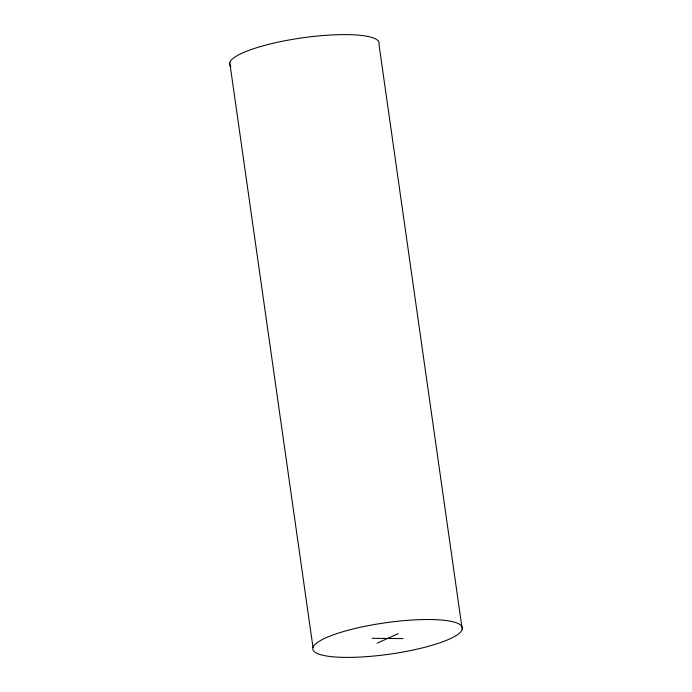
<?xml version="1.0" encoding="UTF-8"?>
<svg xmlns="http://www.w3.org/2000/svg" width="692" height="692" viewBox="0 0 692 692"><rect width="100%" height="100%" fill="white"/><g stroke="black" fill="none" stroke-linecap="round" stroke-linejoin="round"><path stroke-width="1.04" d="M377.14 643.197L398.108 633.725M372.132 638.327L403.116 638.595M462.239 629.461A75.532 15.83 -8.1 0 0 354.935 628.526A75.532 15.83 -8.1 0 0 345.689 657.4A75.532 15.83 -8.1 0 0 462.239 629.461L379 44.539A75.532 15.83 -8.1 0 0 299.93 38.19A75.532 15.83 -8.1 0 0 230.92 66.553M229.761 62.539L313 647.461"/></g></svg>
